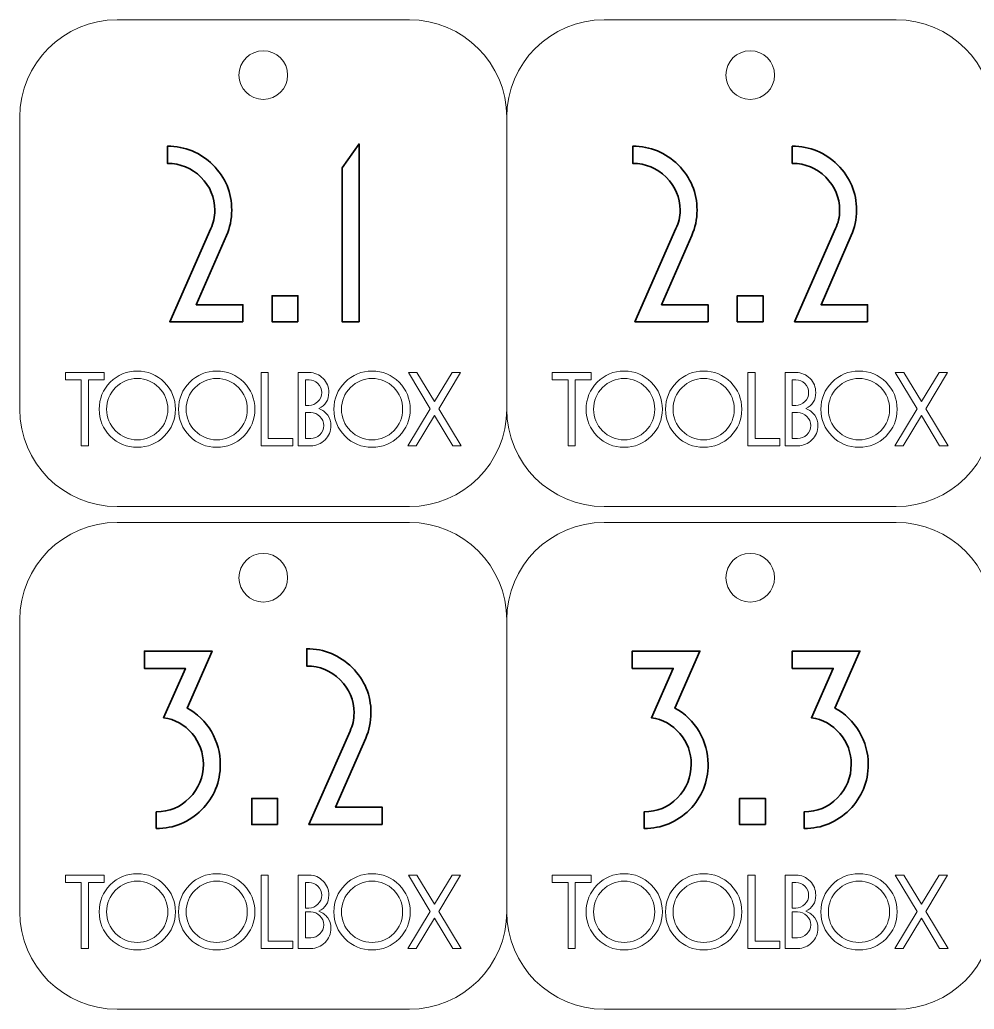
# Model space of a CAD drawing. Header units: inches. Extents: x 269 to 1026, y -294 to 278.
# Drawn here: x 269.5 to 367.5, y -241.7 to -140.1 of the extents above; entities that cross this region are included whole.
import ezdxf

# ---------------------------------------------------------------- set-up
doc = ezdxf.new("R2010")
doc.units = ezdxf.units.IN
doc.header["$MEASUREMENT"] = 0
doc.layers.add('Default', color=7, linetype='Continuous')
doc.layers.add('Livello 3', color=7, linetype='Continuous')

# ---------------------------------------------------------------- blocks, each defined once
blk = doc.blocks.new('block 19')
at = {"layer": 'Livello 3', "color": 7, "lineweight": 35}
for points in [[(304.31, -171.11), (302.57, -171.11), (302.57, -155.28), (304.31, -152.84), (304.31, -171.11)], [(298.02, -171.11), (295.37, -171.11), (295.37, -168.44), (298.02, -168.44), (298.02, -171.11)]]:
    blk.add_lwpolyline(points, dxfattribs=at)
blk.add_open_spline([(292.38, -171.11), (292.38, -171.11), (284.87, -171.11), (284.87, -171.11), (284.87, -171.11), (289.08, -161.52), (289.08, -161.52), (289.35, -160.97), (289.49, -160.34), (289.49, -159.65), (289.49, -158.33), (289.02, -157.2), (288.07, -156.26), (287.12, -155.31), (285.97, -154.84), (284.63, -154.84), (284.63, -154.84), (284.63, -153.07), (284.63, -153.07), (286.45, -153.07), (288.01, -153.71), (289.3, -154.99), (290.59, -156.28), (291.23, -157.83), (291.23, -159.65), (291.23, -160.58), (291.05, -161.45), (290.69, -162.25), (290.69, -162.25), (287.59, -169.35), (287.59, -169.35), (287.59, -169.35), (292.38, -169.35), (292.38, -169.35), (292.38, -169.35), (292.38, -171.11), (292.38, -171.11)], degree=3, knots=[0, 0, 0, 0, 1, 1, 1, 2, 2, 2, 3, 3, 3, 4, 4, 4, 5, 5, 5, 6, 6, 6, 7, 7, 7, 8, 8, 8, 9, 9, 9, 10, 10, 10, 11, 11, 11, 12, 12, 12, 12], dxfattribs=at)
blk = doc.blocks.new('block 18')
at = {"layer": 'Livello 3'}
blk.add_blockref('block 19', (0, 0), dxfattribs=at)
blk = doc.blocks.new('block 21')
at = {"layer": 'Livello 3', "color": 7, "lineweight": 35}
blk.add_lwpolyline([(345.8, -171.11), (343.14, -171.11), (343.14, -168.44), (345.8, -168.44), (345.8, -171.11)], dxfattribs=at)
for points in [[(340.15, -171.11), (340.15, -171.11), (332.64, -171.11), (332.64, -171.11), (332.64, -171.11), (336.85, -161.52), (336.85, -161.52), (337.13, -160.97), (337.27, -160.34), (337.27, -159.65), (337.27, -158.33), (336.79, -157.2), (335.84, -156.26), (334.89, -155.31), (333.75, -154.84), (332.41, -154.84), (332.41, -154.84), (332.41, -153.07), (332.41, -153.07), (334.23, -153.07), (335.78, -153.71), (337.07, -154.99), (338.36, -156.28), (339.01, -157.83), (339.01, -159.65), (339.01, -160.58), (338.83, -161.45), (338.46, -162.25), (338.46, -162.25), (335.37, -169.35), (335.37, -169.35), (335.37, -169.35), (340.15, -169.35), (340.15, -169.35), (340.15, -169.35), (340.15, -171.11), (340.15, -171.11)], [(356.53, -171.11), (356.53, -171.11), (349.02, -171.11), (349.02, -171.11), (349.02, -171.11), (353.23, -161.52), (353.23, -161.52), (353.51, -160.97), (353.65, -160.34), (353.65, -159.65), (353.65, -158.33), (353.17, -157.2), (352.22, -156.26), (351.27, -155.31), (350.13, -154.84), (348.79, -154.84), (348.79, -154.84), (348.79, -153.07), (348.79, -153.07), (350.61, -153.07), (352.16, -153.71), (353.45, -154.99), (354.74, -156.28), (355.39, -157.83), (355.39, -159.65), (355.39, -160.58), (355.21, -161.45), (354.84, -162.25), (354.84, -162.25), (351.75, -169.35), (351.75, -169.35), (351.75, -169.35), (356.53, -169.35), (356.53, -169.35), (356.53, -169.35), (356.53, -171.11), (356.53, -171.11)]]:
    blk.add_open_spline(points, degree=3, knots=[0, 0, 0, 0, 1, 1, 1, 2, 2, 2, 3, 3, 3, 4, 4, 4, 5, 5, 5, 6, 6, 6, 7, 7, 7, 8, 8, 8, 9, 9, 9, 10, 10, 10, 11, 11, 11, 12, 12, 12, 12], dxfattribs=at)
blk = doc.blocks.new('block 20')
at = {"layer": 'Livello 3'}
blk.add_blockref('block 21', (0, 0), dxfattribs=at)
blk = doc.blocks.new('block 27')
at = {"layer": 'Livello 3', "color": 7, "lineweight": 35}
blk.add_lwpolyline([(295.94, -222.74), (293.29, -222.74), (293.29, -220.06), (295.94, -220.06), (295.94, -222.74)], dxfattribs=at)
for points, knots in [([(290.06, -216.55), (290.06, -218.39), (289.42, -219.95), (288.14, -221.23), (286.86, -222.51), (285.31, -223.15), (283.49, -223.15), (283.49, -223.15), (283.49, -221.44), (283.49, -221.44), (284.81, -221.44), (285.95, -220.96), (286.9, -220.01), (287.85, -219.05), (288.32, -217.9), (288.32, -216.55), (288.32, -215.37), (287.93, -214.32), (287.16, -213.4), (286.38, -212.49), (285.41, -211.94), (284.24, -211.77), (284.24, -211.77), (286.48, -206.7), (286.48, -206.7), (286.48, -206.7), (282.26, -206.7), (282.26, -206.7), (282.26, -206.7), (282.26, -204.93), (282.26, -204.93), (282.26, -204.93), (289.22, -204.93), (289.22, -204.93), (289.22, -204.93), (286.64, -210.78), (286.64, -210.78), (287.69, -211.35), (288.53, -212.16), (289.14, -213.2), (289.76, -214.24), (290.06, -215.36), (290.06, -216.55)], [0, 0, 0, 0, 1, 1, 1, 2, 2, 2, 3, 3, 3, 4, 4, 4, 5, 5, 5, 6, 6, 6, 7, 7, 7, 8, 8, 8, 9, 9, 9, 10, 10, 10, 11, 11, 11, 12, 12, 12, 13, 13, 13, 14, 14, 14, 14]), ([(306.68, -222.74), (306.68, -222.74), (299.16, -222.74), (299.16, -222.74), (299.16, -222.74), (303.38, -213.14), (303.38, -213.14), (303.65, -212.59), (303.79, -211.97), (303.79, -211.27), (303.79, -209.95), (303.32, -208.82), (302.37, -207.88), (301.42, -206.93), (300.27, -206.46), (298.93, -206.46), (298.93, -206.46), (298.93, -204.69), (298.93, -204.69), (300.75, -204.69), (302.3, -205.34), (303.6, -206.62), (304.89, -207.9), (305.53, -209.45), (305.53, -211.27), (305.53, -212.21), (305.35, -213.07), (304.99, -213.87), (304.99, -213.87), (301.89, -220.97), (301.89, -220.97), (301.89, -220.97), (306.68, -220.97), (306.68, -220.97), (306.68, -220.97), (306.68, -222.74), (306.68, -222.74)], [0, 0, 0, 0, 1, 1, 1, 2, 2, 2, 3, 3, 3, 4, 4, 4, 5, 5, 5, 6, 6, 6, 7, 7, 7, 8, 8, 8, 9, 9, 9, 10, 10, 10, 11, 11, 11, 12, 12, 12, 12])]:
    blk.add_open_spline(points, degree=3, knots=knots, dxfattribs=at)
blk = doc.blocks.new('block 26')
at = {"layer": 'Livello 3'}
blk.add_blockref('block 27', (0, 0), dxfattribs=at)
blk = doc.blocks.new('block 29')
at = {"layer": 'Livello 3', "color": 7, "lineweight": 35}
blk.add_lwpolyline([(346.03, -222.74), (343.38, -222.74), (343.38, -220.06), (346.03, -220.06), (346.03, -222.74)], dxfattribs=at)
for points in [[(340.15, -216.55), (340.15, -218.39), (339.51, -219.95), (338.23, -221.23), (336.95, -222.51), (335.4, -223.15), (333.58, -223.15), (333.58, -223.15), (333.58, -221.44), (333.58, -221.44), (334.9, -221.44), (336.04, -220.96), (336.99, -220.01), (337.94, -219.05), (338.41, -217.9), (338.41, -216.55), (338.41, -215.37), (338.03, -214.32), (337.25, -213.4), (336.47, -212.49), (335.5, -211.94), (334.33, -211.77), (334.33, -211.77), (336.57, -206.7), (336.57, -206.7), (336.57, -206.7), (332.35, -206.7), (332.35, -206.7), (332.35, -206.7), (332.35, -204.93), (332.35, -204.93), (332.35, -204.93), (339.31, -204.93), (339.31, -204.93), (339.31, -204.93), (336.73, -210.78), (336.73, -210.78), (337.78, -211.35), (338.62, -212.16), (339.23, -213.2), (339.85, -214.24), (340.15, -215.36), (340.15, -216.55)], [(356.59, -216.55), (356.59, -218.39), (355.94, -219.95), (354.66, -221.23), (353.38, -222.51), (351.83, -223.15), (350.01, -223.15), (350.01, -223.15), (350.01, -221.44), (350.01, -221.44), (351.34, -221.44), (352.47, -220.96), (353.42, -220.01), (354.37, -219.05), (354.84, -217.9), (354.84, -216.55), (354.84, -215.37), (354.46, -214.32), (353.68, -213.4), (352.91, -212.49), (351.93, -211.94), (350.76, -211.77), (350.76, -211.77), (353, -206.7), (353, -206.7), (353, -206.7), (348.79, -206.7), (348.79, -206.7), (348.79, -206.7), (348.79, -204.93), (348.79, -204.93), (348.79, -204.93), (355.74, -204.93), (355.74, -204.93), (355.74, -204.93), (353.16, -210.78), (353.16, -210.78), (354.21, -211.35), (355.05, -212.16), (355.66, -213.2), (356.28, -214.24), (356.59, -215.36), (356.59, -216.55)]]:
    blk.add_open_spline(points, degree=3, knots=[0, 0, 0, 0, 1, 1, 1, 2, 2, 2, 3, 3, 3, 4, 4, 4, 5, 5, 5, 6, 6, 6, 7, 7, 7, 8, 8, 8, 9, 9, 9, 10, 10, 10, 11, 11, 11, 12, 12, 12, 13, 13, 13, 14, 14, 14, 14], dxfattribs=at)
blk = doc.blocks.new('block 28')
at = {"layer": 'Livello 3'}
blk.add_blockref('block 29', (0, 0), dxfattribs=at)
blk = doc.blocks.new('block 58')
at = {"layer": 'Default', "color": 240, "lineweight": 9}
blk.add_open_spline([(279.47, -190.09), (279.47, -190.09), (309.47, -190.09), (309.47, -190.09), (314.99, -190.09), (319.47, -185.61), (319.47, -180.09), (319.47, -180.09), (319.47, -150.09), (319.47, -150.09), (319.47, -144.57), (314.99, -140.09), (309.47, -140.09), (309.47, -140.09), (279.47, -140.09), (279.47, -140.09), (273.95, -140.09), (269.47, -144.57), (269.47, -150.09), (269.47, -150.09), (269.47, -180.09), (269.47, -180.09), (269.47, -185.61), (273.95, -190.09), (279.47, -190.09)], degree=3, knots=[0, 0, 0, 0, 1, 1, 1, 2, 2, 2, 3, 3, 3, 4, 4, 4, 5, 5, 5, 6, 6, 6, 7, 7, 7, 8, 8, 8, 8], dxfattribs=at)
blk = doc.blocks.new('block 59')
at = {"layer": 'Default', "color": 240, "lineweight": 9}
blk.add_open_spline([(291.97, -145.77), (291.97, -144.39), (293.09, -143.27), (294.47, -143.27), (295.85, -143.27), (296.97, -144.39), (296.97, -145.77), (296.97, -147.15), (295.85, -148.27), (294.47, -148.27), (293.09, -148.27), (291.97, -147.15), (291.97, -145.77)], degree=3, knots=[0, 0, 0, 0, 1, 1, 1, 2, 2, 2, 3, 3, 3, 4, 4, 4, 4], dxfattribs=at)
blk = doc.blocks.new('block 60')
at = {"layer": 'Default', "color": 7, "lineweight": 5}
blk.add_lwpolyline([(278.15, -177.07), (276.51, -177.07), (276.51, -183.84), (275.77, -183.84), (275.77, -177.07), (274.15, -177.07), (274.15, -176.32), (278.15, -176.32), (278.15, -177.07)], dxfattribs=at)
blk = doc.blocks.new('block 61')
at = {"layer": 'Default', "color": 7, "lineweight": 5}
blk.add_open_spline([(285.45, -180.09), (285.45, -181.16), (285.07, -182.09), (284.3, -182.85), (283.54, -183.62), (282.61, -184), (281.53, -184), (280.45, -184), (279.52, -183.62), (278.76, -182.85), (278, -182.09), (277.62, -181.16), (277.62, -180.09), (277.62, -179), (278, -178.08), (278.76, -177.31), (279.52, -176.55), (280.45, -176.17), (281.53, -176.17), (282.61, -176.17), (283.54, -176.55), (284.3, -177.31), (285.07, -178.08), (285.45, -179), (285.45, -180.09)], degree=3, knots=[0, 0, 0, 0, 1, 1, 1, 2, 2, 2, 3, 3, 3, 4, 4, 4, 5, 5, 5, 6, 6, 6, 7, 7, 7, 8, 8, 8, 8], dxfattribs=at)
blk = doc.blocks.new('block 62')
at = {"layer": 'Default', "color": 7, "lineweight": 5}
blk.add_open_spline([(284.67, -180.09), (284.67, -179.22), (284.37, -178.47), (283.75, -177.86), (283.14, -177.24), (282.4, -176.93), (281.53, -176.93), (280.67, -176.93), (279.93, -177.24), (279.31, -177.86), (278.7, -178.47), (278.39, -179.22), (278.39, -180.09), (278.39, -180.95), (278.7, -181.69), (279.31, -182.31), (279.93, -182.92), (280.67, -183.23), (281.53, -183.23), (282.4, -183.23), (283.14, -182.92), (283.75, -182.31), (284.37, -181.69), (284.67, -180.95), (284.67, -180.09)], degree=3, knots=[0, 0, 0, 0, 1, 1, 1, 2, 2, 2, 3, 3, 3, 4, 4, 4, 5, 5, 5, 6, 6, 6, 7, 7, 7, 8, 8, 8, 8], dxfattribs=at)
blk = doc.blocks.new('block 63')
at = {"layer": 'Default', "color": 7, "lineweight": 5}
blk.add_open_spline([(293.61, -180.09), (293.61, -181.16), (293.23, -182.09), (292.47, -182.85), (291.7, -183.62), (290.78, -184), (289.69, -184), (288.61, -184), (287.68, -183.62), (286.92, -182.85), (286.16, -182.09), (285.78, -181.16), (285.78, -180.09), (285.78, -179), (286.16, -178.08), (286.92, -177.31), (287.68, -176.55), (288.61, -176.17), (289.69, -176.17), (290.78, -176.17), (291.7, -176.55), (292.47, -177.31), (293.23, -178.08), (293.61, -179), (293.61, -180.09)], degree=3, knots=[0, 0, 0, 0, 1, 1, 1, 2, 2, 2, 3, 3, 3, 4, 4, 4, 5, 5, 5, 6, 6, 6, 7, 7, 7, 8, 8, 8, 8], dxfattribs=at)
blk = doc.blocks.new('block 64')
at = {"layer": 'Default', "color": 7, "lineweight": 5}
blk.add_open_spline([(292.83, -180.09), (292.83, -179.22), (292.53, -178.47), (291.92, -177.86), (291.3, -177.24), (290.56, -176.93), (289.69, -176.93), (288.83, -176.93), (288.09, -177.24), (287.47, -177.86), (286.86, -178.47), (286.55, -179.22), (286.55, -180.09), (286.55, -180.95), (286.86, -181.69), (287.47, -182.31), (288.09, -182.92), (288.83, -183.23), (289.69, -183.23), (290.56, -183.23), (291.3, -182.92), (291.92, -182.31), (292.53, -181.69), (292.83, -180.95), (292.83, -180.09)], degree=3, knots=[0, 0, 0, 0, 1, 1, 1, 2, 2, 2, 3, 3, 3, 4, 4, 4, 5, 5, 5, 6, 6, 6, 7, 7, 7, 8, 8, 8, 8], dxfattribs=at)
blk = doc.blocks.new('block 65')
at = {"layer": 'Default', "color": 7, "lineweight": 5}
blk.add_lwpolyline([(297.5, -183.84), (294.24, -183.84), (294.24, -176.32), (294.98, -176.32), (294.98, -183.1), (297.5, -183.1), (297.5, -183.84)], dxfattribs=at)
blk = doc.blocks.new('block 66')
at = {"layer": 'Default', "color": 7, "lineweight": 5}
blk.add_open_spline([(301.42, -181.77), (301.42, -182.34), (301.22, -182.83), (300.81, -183.23), (300.41, -183.64), (299.92, -183.84), (299.35, -183.84), (299.35, -183.84), (298.05, -183.84), (298.05, -183.84), (298.05, -183.84), (298.05, -176.32), (298.05, -176.32), (298.05, -176.32), (299.17, -176.32), (299.17, -176.32), (299.74, -176.32), (300.22, -176.52), (300.61, -176.92), (301.01, -177.33), (301.2, -177.81), (301.2, -178.38), (301.2, -179.14), (300.86, -179.68), (300.18, -180.02), (300.56, -180.16), (300.87, -180.39), (301.09, -180.7), (301.31, -181.01), (301.42, -181.37), (301.42, -181.77)], degree=3, knots=[0, 0, 0, 0, 1, 1, 1, 2, 2, 2, 3, 3, 3, 4, 4, 4, 5, 5, 5, 6, 6, 6, 7, 7, 7, 8, 8, 8, 9, 9, 9, 10, 10, 10, 10], dxfattribs=at)
blk = doc.blocks.new('block 67')
at = {"layer": 'Default', "color": 7, "lineweight": 5}
blk.add_open_spline([(300.47, -178.38), (300.47, -178.03), (300.34, -177.72), (300.08, -177.46), (299.83, -177.2), (299.52, -177.07), (299.17, -177.07), (299.17, -177.07), (298.79, -177.07), (298.79, -177.07), (298.79, -177.07), (298.79, -179.69), (298.79, -179.69), (298.79, -179.69), (299.14, -179.69), (299.14, -179.69), (299.51, -179.69), (299.82, -179.56), (300.08, -179.31), (300.34, -179.05), (300.47, -178.74), (300.47, -178.38)], degree=3, knots=[0, 0, 0, 0, 1, 1, 1, 2, 2, 2, 3, 3, 3, 4, 4, 4, 5, 5, 5, 6, 6, 6, 7, 7, 7, 7], dxfattribs=at)
blk = doc.blocks.new('block 68')
at = {"layer": 'Default', "color": 7, "lineweight": 5}
blk.add_open_spline([(300.69, -181.77), (300.69, -181.4), (300.56, -181.09), (300.29, -180.83), (300.03, -180.57), (299.71, -180.44), (299.34, -180.44), (299.34, -180.44), (298.79, -180.44), (298.79, -180.44), (298.79, -180.44), (298.79, -183.1), (298.79, -183.1), (298.79, -183.1), (299.34, -183.1), (299.34, -183.1), (299.71, -183.1), (300.03, -182.97), (300.29, -182.71), (300.56, -182.45), (300.69, -182.13), (300.69, -181.77)], degree=3, knots=[0, 0, 0, 0, 1, 1, 1, 2, 2, 2, 3, 3, 3, 4, 4, 4, 5, 5, 5, 6, 6, 6, 7, 7, 7, 7], dxfattribs=at)
blk = doc.blocks.new('block 69')
at = {"layer": 'Default', "color": 7, "lineweight": 5}
blk.add_open_spline([(309.56, -180.09), (309.56, -181.16), (309.18, -182.09), (308.42, -182.85), (307.65, -183.62), (306.73, -184), (305.64, -184), (304.56, -184), (303.63, -183.62), (302.87, -182.85), (302.11, -182.09), (301.73, -181.16), (301.73, -180.09), (301.73, -179), (302.11, -178.08), (302.87, -177.31), (303.63, -176.55), (304.56, -176.17), (305.64, -176.17), (306.73, -176.17), (307.65, -176.55), (308.42, -177.31), (309.18, -178.08), (309.56, -179), (309.56, -180.09)], degree=3, knots=[0, 0, 0, 0, 1, 1, 1, 2, 2, 2, 3, 3, 3, 4, 4, 4, 5, 5, 5, 6, 6, 6, 7, 7, 7, 8, 8, 8, 8], dxfattribs=at)
blk = doc.blocks.new('block 70')
at = {"layer": 'Default', "color": 7, "lineweight": 5}
blk.add_open_spline([(308.78, -180.09), (308.78, -179.22), (308.48, -178.47), (307.87, -177.86), (307.25, -177.24), (306.51, -176.93), (305.64, -176.93), (304.78, -176.93), (304.04, -177.24), (303.42, -177.86), (302.81, -178.47), (302.5, -179.22), (302.5, -180.09), (302.5, -180.95), (302.81, -181.69), (303.42, -182.31), (304.04, -182.92), (304.78, -183.23), (305.64, -183.23), (306.51, -183.23), (307.25, -182.92), (307.87, -182.31), (308.48, -181.69), (308.78, -180.95), (308.78, -180.09)], degree=3, knots=[0, 0, 0, 0, 1, 1, 1, 2, 2, 2, 3, 3, 3, 4, 4, 4, 5, 5, 5, 6, 6, 6, 7, 7, 7, 8, 8, 8, 8], dxfattribs=at)
blk = doc.blocks.new('block 71')
at = {"layer": 'Default', "color": 7, "lineweight": 5}
blk.add_lwpolyline([(314.79, -183.84), (313.92, -183.84), (312.06, -180.74), (310.18, -183.84), (309.31, -183.84), (311.62, -180.04), (309.37, -176.32), (310.24, -176.32), (312.05, -179.31), (313.86, -176.32), (314.73, -176.32), (312.49, -180.04), (314.79, -183.84)], dxfattribs=at)
blk = doc.blocks.new('block 72')
at = {"layer": 'Default', "color": 240, "lineweight": 9}
blk.add_open_spline([(329.47, -190.09), (329.47, -190.09), (359.47, -190.09), (359.47, -190.09), (364.99, -190.09), (369.47, -185.61), (369.47, -180.09), (369.47, -180.09), (369.47, -150.09), (369.47, -150.09), (369.47, -144.57), (364.99, -140.09), (359.47, -140.09), (359.47, -140.09), (329.47, -140.09), (329.47, -140.09), (323.95, -140.09), (319.47, -144.57), (319.47, -150.09), (319.47, -150.09), (319.47, -180.09), (319.47, -180.09), (319.47, -185.61), (323.95, -190.09), (329.47, -190.09)], degree=3, knots=[0, 0, 0, 0, 1, 1, 1, 2, 2, 2, 3, 3, 3, 4, 4, 4, 5, 5, 5, 6, 6, 6, 7, 7, 7, 8, 8, 8, 8], dxfattribs=at)
blk = doc.blocks.new('block 73')
at = {"layer": 'Default', "color": 240, "lineweight": 9}
blk.add_open_spline([(341.97, -145.77), (341.97, -144.39), (343.09, -143.27), (344.47, -143.27), (345.85, -143.27), (346.97, -144.39), (346.97, -145.77), (346.97, -147.15), (345.85, -148.27), (344.47, -148.27), (343.09, -148.27), (341.97, -147.15), (341.97, -145.77)], degree=3, knots=[0, 0, 0, 0, 1, 1, 1, 2, 2, 2, 3, 3, 3, 4, 4, 4, 4], dxfattribs=at)
blk = doc.blocks.new('block 74')
at = {"layer": 'Default', "color": 7, "lineweight": 5}
blk.add_lwpolyline([(328.15, -177.07), (326.51, -177.07), (326.51, -183.84), (325.77, -183.84), (325.77, -177.07), (324.15, -177.07), (324.15, -176.32), (328.15, -176.32), (328.15, -177.07)], dxfattribs=at)
blk = doc.blocks.new('block 75')
at = {"layer": 'Default', "color": 7, "lineweight": 5}
blk.add_open_spline([(335.45, -180.09), (335.45, -181.16), (335.07, -182.09), (334.3, -182.85), (333.54, -183.62), (332.61, -184), (331.53, -184), (330.45, -184), (329.52, -183.62), (328.76, -182.85), (328, -182.09), (327.62, -181.16), (327.62, -180.09), (327.62, -179), (328, -178.08), (328.76, -177.31), (329.52, -176.55), (330.45, -176.17), (331.53, -176.17), (332.61, -176.17), (333.54, -176.55), (334.3, -177.31), (335.07, -178.08), (335.45, -179), (335.45, -180.09)], degree=3, knots=[0, 0, 0, 0, 1, 1, 1, 2, 2, 2, 3, 3, 3, 4, 4, 4, 5, 5, 5, 6, 6, 6, 7, 7, 7, 8, 8, 8, 8], dxfattribs=at)
blk = doc.blocks.new('block 76')
at = {"layer": 'Default', "color": 7, "lineweight": 5}
blk.add_open_spline([(334.67, -180.09), (334.67, -179.22), (334.37, -178.47), (333.75, -177.86), (333.14, -177.24), (332.4, -176.93), (331.53, -176.93), (330.67, -176.93), (329.93, -177.24), (329.31, -177.86), (328.7, -178.47), (328.39, -179.22), (328.39, -180.09), (328.39, -180.95), (328.7, -181.69), (329.31, -182.31), (329.93, -182.92), (330.67, -183.23), (331.53, -183.23), (332.4, -183.23), (333.14, -182.92), (333.75, -182.31), (334.37, -181.69), (334.67, -180.95), (334.67, -180.09)], degree=3, knots=[0, 0, 0, 0, 1, 1, 1, 2, 2, 2, 3, 3, 3, 4, 4, 4, 5, 5, 5, 6, 6, 6, 7, 7, 7, 8, 8, 8, 8], dxfattribs=at)
blk = doc.blocks.new('block 77')
at = {"layer": 'Default', "color": 7, "lineweight": 5}
blk.add_open_spline([(343.61, -180.09), (343.61, -181.16), (343.23, -182.09), (342.47, -182.85), (341.7, -183.62), (340.78, -184), (339.69, -184), (338.61, -184), (337.68, -183.62), (336.92, -182.85), (336.16, -182.09), (335.78, -181.16), (335.78, -180.09), (335.78, -179), (336.16, -178.08), (336.92, -177.31), (337.68, -176.55), (338.61, -176.17), (339.69, -176.17), (340.78, -176.17), (341.7, -176.55), (342.47, -177.31), (343.23, -178.08), (343.61, -179), (343.61, -180.09)], degree=3, knots=[0, 0, 0, 0, 1, 1, 1, 2, 2, 2, 3, 3, 3, 4, 4, 4, 5, 5, 5, 6, 6, 6, 7, 7, 7, 8, 8, 8, 8], dxfattribs=at)
blk = doc.blocks.new('block 78')
at = {"layer": 'Default', "color": 7, "lineweight": 5}
blk.add_open_spline([(342.83, -180.09), (342.83, -179.22), (342.53, -178.47), (341.92, -177.86), (341.3, -177.24), (340.56, -176.93), (339.69, -176.93), (338.83, -176.93), (338.09, -177.24), (337.47, -177.86), (336.86, -178.47), (336.55, -179.22), (336.55, -180.09), (336.55, -180.95), (336.86, -181.69), (337.47, -182.31), (338.09, -182.92), (338.83, -183.23), (339.69, -183.23), (340.56, -183.23), (341.3, -182.92), (341.92, -182.31), (342.53, -181.69), (342.83, -180.95), (342.83, -180.09)], degree=3, knots=[0, 0, 0, 0, 1, 1, 1, 2, 2, 2, 3, 3, 3, 4, 4, 4, 5, 5, 5, 6, 6, 6, 7, 7, 7, 8, 8, 8, 8], dxfattribs=at)
blk = doc.blocks.new('block 79')
at = {"layer": 'Default', "color": 7, "lineweight": 5}
blk.add_lwpolyline([(347.5, -183.84), (344.24, -183.84), (344.24, -176.32), (344.98, -176.32), (344.98, -183.1), (347.5, -183.1), (347.5, -183.84)], dxfattribs=at)
blk = doc.blocks.new('block 80')
at = {"layer": 'Default', "color": 7, "lineweight": 5}
blk.add_open_spline([(351.42, -181.77), (351.42, -182.34), (351.22, -182.83), (350.81, -183.23), (350.41, -183.64), (349.92, -183.84), (349.35, -183.84), (349.35, -183.84), (348.05, -183.84), (348.05, -183.84), (348.05, -183.84), (348.05, -176.32), (348.05, -176.32), (348.05, -176.32), (349.17, -176.32), (349.17, -176.32), (349.74, -176.32), (350.22, -176.52), (350.61, -176.92), (351.01, -177.33), (351.2, -177.81), (351.2, -178.38), (351.2, -179.14), (350.86, -179.68), (350.18, -180.02), (350.56, -180.16), (350.87, -180.39), (351.09, -180.7), (351.31, -181.01), (351.42, -181.37), (351.42, -181.77)], degree=3, knots=[0, 0, 0, 0, 1, 1, 1, 2, 2, 2, 3, 3, 3, 4, 4, 4, 5, 5, 5, 6, 6, 6, 7, 7, 7, 8, 8, 8, 9, 9, 9, 10, 10, 10, 10], dxfattribs=at)
blk = doc.blocks.new('block 81')
at = {"layer": 'Default', "color": 7, "lineweight": 5}
blk.add_open_spline([(350.47, -178.38), (350.47, -178.03), (350.34, -177.72), (350.08, -177.46), (349.83, -177.2), (349.52, -177.07), (349.17, -177.07), (349.17, -177.07), (348.79, -177.07), (348.79, -177.07), (348.79, -177.07), (348.79, -179.69), (348.79, -179.69), (348.79, -179.69), (349.14, -179.69), (349.14, -179.69), (349.51, -179.69), (349.82, -179.56), (350.08, -179.31), (350.34, -179.05), (350.47, -178.74), (350.47, -178.38)], degree=3, knots=[0, 0, 0, 0, 1, 1, 1, 2, 2, 2, 3, 3, 3, 4, 4, 4, 5, 5, 5, 6, 6, 6, 7, 7, 7, 7], dxfattribs=at)
blk = doc.blocks.new('block 82')
at = {"layer": 'Default', "color": 7, "lineweight": 5}
blk.add_open_spline([(350.69, -181.77), (350.69, -181.4), (350.56, -181.09), (350.29, -180.83), (350.03, -180.57), (349.71, -180.44), (349.34, -180.44), (349.34, -180.44), (348.79, -180.44), (348.79, -180.44), (348.79, -180.44), (348.79, -183.1), (348.79, -183.1), (348.79, -183.1), (349.34, -183.1), (349.34, -183.1), (349.71, -183.1), (350.03, -182.97), (350.29, -182.71), (350.56, -182.45), (350.69, -182.13), (350.69, -181.77)], degree=3, knots=[0, 0, 0, 0, 1, 1, 1, 2, 2, 2, 3, 3, 3, 4, 4, 4, 5, 5, 5, 6, 6, 6, 7, 7, 7, 7], dxfattribs=at)
blk = doc.blocks.new('block 83')
at = {"layer": 'Default', "color": 7, "lineweight": 5}
blk.add_open_spline([(359.56, -180.09), (359.56, -181.16), (359.18, -182.09), (358.42, -182.85), (357.65, -183.62), (356.73, -184), (355.64, -184), (354.56, -184), (353.63, -183.62), (352.87, -182.85), (352.11, -182.09), (351.73, -181.16), (351.73, -180.09), (351.73, -179), (352.11, -178.08), (352.87, -177.31), (353.63, -176.55), (354.56, -176.17), (355.64, -176.17), (356.73, -176.17), (357.65, -176.55), (358.42, -177.31), (359.18, -178.08), (359.56, -179), (359.56, -180.09)], degree=3, knots=[0, 0, 0, 0, 1, 1, 1, 2, 2, 2, 3, 3, 3, 4, 4, 4, 5, 5, 5, 6, 6, 6, 7, 7, 7, 8, 8, 8, 8], dxfattribs=at)
blk = doc.blocks.new('block 84')
at = {"layer": 'Default', "color": 7, "lineweight": 5}
blk.add_open_spline([(358.78, -180.09), (358.78, -179.22), (358.48, -178.47), (357.87, -177.86), (357.25, -177.24), (356.51, -176.93), (355.64, -176.93), (354.78, -176.93), (354.04, -177.24), (353.42, -177.86), (352.81, -178.47), (352.5, -179.22), (352.5, -180.09), (352.5, -180.95), (352.81, -181.69), (353.42, -182.31), (354.04, -182.92), (354.78, -183.23), (355.64, -183.23), (356.51, -183.23), (357.25, -182.92), (357.87, -182.31), (358.48, -181.69), (358.78, -180.95), (358.78, -180.09)], degree=3, knots=[0, 0, 0, 0, 1, 1, 1, 2, 2, 2, 3, 3, 3, 4, 4, 4, 5, 5, 5, 6, 6, 6, 7, 7, 7, 8, 8, 8, 8], dxfattribs=at)
blk = doc.blocks.new('block 85')
at = {"layer": 'Default', "color": 7, "lineweight": 5}
blk.add_lwpolyline([(364.79, -183.84), (363.92, -183.84), (362.06, -180.74), (360.18, -183.84), (359.31, -183.84), (361.62, -180.04), (359.37, -176.32), (360.24, -176.32), (362.05, -179.31), (363.86, -176.32), (364.73, -176.32), (362.49, -180.04), (364.79, -183.84)], dxfattribs=at)
blk = doc.blocks.new('block 118')
at = {"layer": 'Default', "color": 240, "lineweight": 9}
blk.add_open_spline([(279.47, -241.71), (279.47, -241.71), (309.47, -241.71), (309.47, -241.71), (314.99, -241.71), (319.47, -237.23), (319.47, -231.71), (319.47, -231.71), (319.47, -201.71), (319.47, -201.71), (319.47, -196.19), (314.99, -191.71), (309.47, -191.71), (309.47, -191.71), (279.47, -191.71), (279.47, -191.71), (273.95, -191.71), (269.47, -196.19), (269.47, -201.71), (269.47, -201.71), (269.47, -231.71), (269.47, -231.71), (269.47, -237.23), (273.95, -241.71), (279.47, -241.71)], degree=3, knots=[0, 0, 0, 0, 1, 1, 1, 2, 2, 2, 3, 3, 3, 4, 4, 4, 5, 5, 5, 6, 6, 6, 7, 7, 7, 8, 8, 8, 8], dxfattribs=at)
blk = doc.blocks.new('block 119')
at = {"layer": 'Default', "color": 240, "lineweight": 9}
blk.add_open_spline([(291.97, -197.39), (291.97, -196.01), (293.09, -194.89), (294.47, -194.89), (295.85, -194.89), (296.97, -196.01), (296.97, -197.39), (296.97, -198.77), (295.85, -199.89), (294.47, -199.89), (293.09, -199.89), (291.97, -198.77), (291.97, -197.39)], degree=3, knots=[0, 0, 0, 0, 1, 1, 1, 2, 2, 2, 3, 3, 3, 4, 4, 4, 4], dxfattribs=at)
blk = doc.blocks.new('block 120')
at = {"layer": 'Default', "color": 7, "lineweight": 5}
blk.add_lwpolyline([(278.15, -228.69), (276.51, -228.69), (276.51, -235.47), (275.77, -235.47), (275.77, -228.69), (274.15, -228.69), (274.15, -227.94), (278.15, -227.94), (278.15, -228.69)], dxfattribs=at)
blk = doc.blocks.new('block 121')
at = {"layer": 'Default', "color": 7, "lineweight": 5}
blk.add_open_spline([(285.45, -231.71), (285.45, -232.79), (285.07, -233.71), (284.3, -234.47), (283.54, -235.24), (282.61, -235.62), (281.53, -235.62), (280.45, -235.62), (279.52, -235.24), (278.76, -234.47), (278, -233.71), (277.62, -232.79), (277.62, -231.71), (277.62, -230.63), (278, -229.7), (278.76, -228.94), (279.52, -228.17), (280.45, -227.79), (281.53, -227.79), (282.61, -227.79), (283.54, -228.17), (284.3, -228.94), (285.07, -229.7), (285.45, -230.63), (285.45, -231.71)], degree=3, knots=[0, 0, 0, 0, 1, 1, 1, 2, 2, 2, 3, 3, 3, 4, 4, 4, 5, 5, 5, 6, 6, 6, 7, 7, 7, 8, 8, 8, 8], dxfattribs=at)
blk = doc.blocks.new('block 122')
at = {"layer": 'Default', "color": 7, "lineweight": 5}
blk.add_open_spline([(284.67, -231.71), (284.67, -230.84), (284.37, -230.1), (283.75, -229.48), (283.14, -228.87), (282.4, -228.56), (281.53, -228.56), (280.67, -228.56), (279.93, -228.87), (279.31, -229.48), (278.7, -230.1), (278.39, -230.84), (278.39, -231.71), (278.39, -232.57), (278.7, -233.31), (279.31, -233.93), (279.93, -234.54), (280.67, -234.85), (281.53, -234.85), (282.4, -234.85), (283.14, -234.54), (283.75, -233.93), (284.37, -233.31), (284.67, -232.57), (284.67, -231.71)], degree=3, knots=[0, 0, 0, 0, 1, 1, 1, 2, 2, 2, 3, 3, 3, 4, 4, 4, 5, 5, 5, 6, 6, 6, 7, 7, 7, 8, 8, 8, 8], dxfattribs=at)
blk = doc.blocks.new('block 123')
at = {"layer": 'Default', "color": 7, "lineweight": 5}
blk.add_open_spline([(293.61, -231.71), (293.61, -232.79), (293.23, -233.71), (292.47, -234.47), (291.7, -235.24), (290.78, -235.62), (289.69, -235.62), (288.61, -235.62), (287.68, -235.24), (286.92, -234.47), (286.16, -233.71), (285.78, -232.79), (285.78, -231.71), (285.78, -230.63), (286.16, -229.7), (286.92, -228.94), (287.68, -228.17), (288.61, -227.79), (289.69, -227.79), (290.78, -227.79), (291.7, -228.17), (292.47, -228.94), (293.23, -229.7), (293.61, -230.63), (293.61, -231.71)], degree=3, knots=[0, 0, 0, 0, 1, 1, 1, 2, 2, 2, 3, 3, 3, 4, 4, 4, 5, 5, 5, 6, 6, 6, 7, 7, 7, 8, 8, 8, 8], dxfattribs=at)
blk = doc.blocks.new('block 124')
at = {"layer": 'Default', "color": 7, "lineweight": 5}
blk.add_open_spline([(292.83, -231.71), (292.83, -230.84), (292.53, -230.1), (291.92, -229.48), (291.3, -228.87), (290.56, -228.56), (289.69, -228.56), (288.83, -228.56), (288.09, -228.87), (287.47, -229.48), (286.86, -230.1), (286.55, -230.84), (286.55, -231.71), (286.55, -232.57), (286.86, -233.31), (287.47, -233.93), (288.09, -234.54), (288.83, -234.85), (289.69, -234.85), (290.56, -234.85), (291.3, -234.54), (291.92, -233.93), (292.53, -233.31), (292.83, -232.57), (292.83, -231.71)], degree=3, knots=[0, 0, 0, 0, 1, 1, 1, 2, 2, 2, 3, 3, 3, 4, 4, 4, 5, 5, 5, 6, 6, 6, 7, 7, 7, 8, 8, 8, 8], dxfattribs=at)
blk = doc.blocks.new('block 125')
at = {"layer": 'Default', "color": 7, "lineweight": 5}
blk.add_lwpolyline([(297.5, -235.47), (294.24, -235.47), (294.24, -227.94), (294.98, -227.94), (294.98, -234.72), (297.5, -234.72), (297.5, -235.47)], dxfattribs=at)
blk = doc.blocks.new('block 126')
at = {"layer": 'Default', "color": 7, "lineweight": 5}
blk.add_open_spline([(301.42, -233.39), (301.42, -233.96), (301.22, -234.45), (300.81, -234.86), (300.41, -235.26), (299.92, -235.47), (299.35, -235.47), (299.35, -235.47), (298.05, -235.47), (298.05, -235.47), (298.05, -235.47), (298.05, -227.94), (298.05, -227.94), (298.05, -227.94), (299.17, -227.94), (299.17, -227.94), (299.74, -227.94), (300.22, -228.14), (300.61, -228.55), (301.01, -228.95), (301.2, -229.44), (301.2, -230.01), (301.2, -230.76), (300.86, -231.31), (300.18, -231.64), (300.56, -231.78), (300.87, -232.01), (301.09, -232.32), (301.31, -232.63), (301.42, -232.99), (301.42, -233.39)], degree=3, knots=[0, 0, 0, 0, 1, 1, 1, 2, 2, 2, 3, 3, 3, 4, 4, 4, 5, 5, 5, 6, 6, 6, 7, 7, 7, 8, 8, 8, 9, 9, 9, 10, 10, 10, 10], dxfattribs=at)
blk = doc.blocks.new('block 127')
at = {"layer": 'Default', "color": 7, "lineweight": 5}
blk.add_open_spline([(300.47, -230.01), (300.47, -229.65), (300.34, -229.34), (300.08, -229.08), (299.83, -228.82), (299.52, -228.69), (299.17, -228.69), (299.17, -228.69), (298.79, -228.69), (298.79, -228.69), (298.79, -228.69), (298.79, -231.32), (298.79, -231.32), (298.79, -231.32), (299.14, -231.32), (299.14, -231.32), (299.51, -231.32), (299.82, -231.19), (300.08, -230.93), (300.34, -230.67), (300.47, -230.37), (300.47, -230.01)], degree=3, knots=[0, 0, 0, 0, 1, 1, 1, 2, 2, 2, 3, 3, 3, 4, 4, 4, 5, 5, 5, 6, 6, 6, 7, 7, 7, 7], dxfattribs=at)
blk = doc.blocks.new('block 128')
at = {"layer": 'Default', "color": 7, "lineweight": 5}
blk.add_open_spline([(300.69, -233.04), (300.69, -232.68), (300.56, -232.37), (300.29, -232.11), (300.03, -231.85), (299.71, -231.72), (299.34, -231.72), (299.34, -231.72), (298.79, -231.72), (298.79, -231.72), (298.79, -231.72), (298.79, -234.37), (298.79, -234.37), (298.79, -234.37), (299.34, -234.37), (299.34, -234.37), (299.71, -234.37), (300.03, -234.24), (300.29, -233.98), (300.56, -233.72), (300.69, -233.41), (300.69, -233.04)], degree=3, knots=[0, 0, 0, 0, 1, 1, 1, 2, 2, 2, 3, 3, 3, 4, 4, 4, 5, 5, 5, 6, 6, 6, 7, 7, 7, 7], dxfattribs=at)
blk = doc.blocks.new('block 129')
at = {"layer": 'Default', "color": 7, "lineweight": 5}
blk.add_open_spline([(309.56, -231.71), (309.56, -232.79), (309.18, -233.71), (308.42, -234.47), (307.65, -235.24), (306.73, -235.62), (305.64, -235.62), (304.56, -235.62), (303.63, -235.24), (302.87, -234.47), (302.11, -233.71), (301.73, -232.79), (301.73, -231.71), (301.73, -230.63), (302.11, -229.7), (302.87, -228.94), (303.63, -228.17), (304.56, -227.79), (305.64, -227.79), (306.73, -227.79), (307.65, -228.17), (308.42, -228.94), (309.18, -229.7), (309.56, -230.63), (309.56, -231.71)], degree=3, knots=[0, 0, 0, 0, 1, 1, 1, 2, 2, 2, 3, 3, 3, 4, 4, 4, 5, 5, 5, 6, 6, 6, 7, 7, 7, 8, 8, 8, 8], dxfattribs=at)
blk = doc.blocks.new('block 130')
at = {"layer": 'Default', "color": 7, "lineweight": 5}
blk.add_open_spline([(308.78, -231.71), (308.78, -230.84), (308.48, -230.1), (307.87, -229.48), (307.25, -228.87), (306.51, -228.56), (305.64, -228.56), (304.78, -228.56), (304.04, -228.87), (303.42, -229.48), (302.81, -230.1), (302.5, -230.84), (302.5, -231.71), (302.5, -232.57), (302.81, -233.31), (303.42, -233.93), (304.04, -234.54), (304.78, -234.85), (305.64, -234.85), (306.51, -234.85), (307.25, -234.54), (307.87, -233.93), (308.48, -233.31), (308.78, -232.57), (308.78, -231.71)], degree=3, knots=[0, 0, 0, 0, 1, 1, 1, 2, 2, 2, 3, 3, 3, 4, 4, 4, 5, 5, 5, 6, 6, 6, 7, 7, 7, 8, 8, 8, 8], dxfattribs=at)
blk = doc.blocks.new('block 131')
at = {"layer": 'Default', "color": 7, "lineweight": 5}
blk.add_lwpolyline([(314.79, -235.47), (313.92, -235.47), (312.06, -232.37), (310.18, -235.47), (309.31, -235.47), (311.62, -231.67), (309.37, -227.94), (310.24, -227.94), (312.05, -230.93), (313.86, -227.94), (314.73, -227.94), (312.49, -231.67), (314.79, -235.47)], dxfattribs=at)
blk = doc.blocks.new('block 132')
at = {"layer": 'Default', "color": 240, "lineweight": 9}
blk.add_open_spline([(329.47, -241.71), (329.47, -241.71), (359.47, -241.71), (359.47, -241.71), (364.99, -241.71), (369.47, -237.23), (369.47, -231.71), (369.47, -231.71), (369.47, -201.71), (369.47, -201.71), (369.47, -196.19), (364.99, -191.71), (359.47, -191.71), (359.47, -191.71), (329.47, -191.71), (329.47, -191.71), (323.95, -191.71), (319.47, -196.19), (319.47, -201.71), (319.47, -201.71), (319.47, -231.71), (319.47, -231.71), (319.47, -237.23), (323.95, -241.71), (329.47, -241.71)], degree=3, knots=[0, 0, 0, 0, 1, 1, 1, 2, 2, 2, 3, 3, 3, 4, 4, 4, 5, 5, 5, 6, 6, 6, 7, 7, 7, 8, 8, 8, 8], dxfattribs=at)
blk = doc.blocks.new('block 133')
at = {"layer": 'Default', "color": 240, "lineweight": 9}
blk.add_open_spline([(341.97, -197.39), (341.97, -196.01), (343.09, -194.89), (344.47, -194.89), (345.85, -194.89), (346.97, -196.01), (346.97, -197.39), (346.97, -198.77), (345.85, -199.89), (344.47, -199.89), (343.09, -199.89), (341.97, -198.77), (341.97, -197.39)], degree=3, knots=[0, 0, 0, 0, 1, 1, 1, 2, 2, 2, 3, 3, 3, 4, 4, 4, 4], dxfattribs=at)
blk = doc.blocks.new('block 134')
at = {"layer": 'Default', "color": 7, "lineweight": 5}
blk.add_lwpolyline([(328.15, -228.69), (326.51, -228.69), (326.51, -235.47), (325.77, -235.47), (325.77, -228.69), (324.15, -228.69), (324.15, -227.94), (328.15, -227.94), (328.15, -228.69)], dxfattribs=at)
blk = doc.blocks.new('block 135')
at = {"layer": 'Default', "color": 7, "lineweight": 5}
blk.add_open_spline([(335.45, -231.71), (335.45, -232.79), (335.07, -233.71), (334.3, -234.47), (333.54, -235.24), (332.61, -235.62), (331.53, -235.62), (330.45, -235.62), (329.52, -235.24), (328.76, -234.47), (328, -233.71), (327.62, -232.79), (327.62, -231.71), (327.62, -230.63), (328, -229.7), (328.76, -228.94), (329.52, -228.17), (330.45, -227.79), (331.53, -227.79), (332.61, -227.79), (333.54, -228.17), (334.3, -228.94), (335.07, -229.7), (335.45, -230.63), (335.45, -231.71)], degree=3, knots=[0, 0, 0, 0, 1, 1, 1, 2, 2, 2, 3, 3, 3, 4, 4, 4, 5, 5, 5, 6, 6, 6, 7, 7, 7, 8, 8, 8, 8], dxfattribs=at)
blk = doc.blocks.new('block 136')
at = {"layer": 'Default', "color": 7, "lineweight": 5}
blk.add_open_spline([(334.67, -231.71), (334.67, -230.84), (334.37, -230.1), (333.75, -229.48), (333.14, -228.87), (332.4, -228.56), (331.53, -228.56), (330.67, -228.56), (329.93, -228.87), (329.31, -229.48), (328.7, -230.1), (328.39, -230.84), (328.39, -231.71), (328.39, -232.57), (328.7, -233.31), (329.31, -233.93), (329.93, -234.54), (330.67, -234.85), (331.53, -234.85), (332.4, -234.85), (333.14, -234.54), (333.75, -233.93), (334.37, -233.31), (334.67, -232.57), (334.67, -231.71)], degree=3, knots=[0, 0, 0, 0, 1, 1, 1, 2, 2, 2, 3, 3, 3, 4, 4, 4, 5, 5, 5, 6, 6, 6, 7, 7, 7, 8, 8, 8, 8], dxfattribs=at)
blk = doc.blocks.new('block 137')
at = {"layer": 'Default', "color": 7, "lineweight": 5}
blk.add_open_spline([(343.61, -231.71), (343.61, -232.79), (343.23, -233.71), (342.47, -234.47), (341.7, -235.24), (340.78, -235.62), (339.69, -235.62), (338.61, -235.62), (337.68, -235.24), (336.92, -234.47), (336.16, -233.71), (335.78, -232.79), (335.78, -231.71), (335.78, -230.63), (336.16, -229.7), (336.92, -228.94), (337.68, -228.17), (338.61, -227.79), (339.69, -227.79), (340.78, -227.79), (341.7, -228.17), (342.47, -228.94), (343.23, -229.7), (343.61, -230.63), (343.61, -231.71)], degree=3, knots=[0, 0, 0, 0, 1, 1, 1, 2, 2, 2, 3, 3, 3, 4, 4, 4, 5, 5, 5, 6, 6, 6, 7, 7, 7, 8, 8, 8, 8], dxfattribs=at)
blk = doc.blocks.new('block 138')
at = {"layer": 'Default', "color": 7, "lineweight": 5}
blk.add_open_spline([(342.83, -231.71), (342.83, -230.84), (342.53, -230.1), (341.92, -229.48), (341.3, -228.87), (340.56, -228.56), (339.69, -228.56), (338.83, -228.56), (338.09, -228.87), (337.47, -229.48), (336.86, -230.1), (336.55, -230.84), (336.55, -231.71), (336.55, -232.57), (336.86, -233.31), (337.47, -233.93), (338.09, -234.54), (338.83, -234.85), (339.69, -234.85), (340.56, -234.85), (341.3, -234.54), (341.92, -233.93), (342.53, -233.31), (342.83, -232.57), (342.83, -231.71)], degree=3, knots=[0, 0, 0, 0, 1, 1, 1, 2, 2, 2, 3, 3, 3, 4, 4, 4, 5, 5, 5, 6, 6, 6, 7, 7, 7, 8, 8, 8, 8], dxfattribs=at)
blk = doc.blocks.new('block 139')
at = {"layer": 'Default', "color": 7, "lineweight": 5}
blk.add_lwpolyline([(347.5, -235.47), (344.24, -235.47), (344.24, -227.94), (344.98, -227.94), (344.98, -234.72), (347.5, -234.72), (347.5, -235.47)], dxfattribs=at)
blk = doc.blocks.new('block 140')
at = {"layer": 'Default', "color": 7, "lineweight": 5}
blk.add_open_spline([(351.42, -233.39), (351.42, -233.96), (351.22, -234.45), (350.81, -234.86), (350.41, -235.26), (349.92, -235.47), (349.35, -235.47), (349.35, -235.47), (348.05, -235.47), (348.05, -235.47), (348.05, -235.47), (348.05, -227.94), (348.05, -227.94), (348.05, -227.94), (349.17, -227.94), (349.17, -227.94), (349.74, -227.94), (350.22, -228.14), (350.61, -228.55), (351.01, -228.95), (351.2, -229.44), (351.2, -230.01), (351.2, -230.76), (350.86, -231.31), (350.18, -231.64), (350.56, -231.78), (350.87, -232.01), (351.09, -232.32), (351.31, -232.63), (351.42, -232.99), (351.42, -233.39)], degree=3, knots=[0, 0, 0, 0, 1, 1, 1, 2, 2, 2, 3, 3, 3, 4, 4, 4, 5, 5, 5, 6, 6, 6, 7, 7, 7, 8, 8, 8, 9, 9, 9, 10, 10, 10, 10], dxfattribs=at)
blk = doc.blocks.new('block 141')
at = {"layer": 'Default', "color": 7, "lineweight": 5}
blk.add_open_spline([(350.47, -230.01), (350.47, -229.65), (350.34, -229.34), (350.08, -229.08), (349.83, -228.82), (349.52, -228.69), (349.17, -228.69), (349.17, -228.69), (348.79, -228.69), (348.79, -228.69), (348.79, -228.69), (348.79, -231.32), (348.79, -231.32), (348.79, -231.32), (349.14, -231.32), (349.14, -231.32), (349.51, -231.32), (349.82, -231.19), (350.08, -230.93), (350.34, -230.67), (350.47, -230.37), (350.47, -230.01)], degree=3, knots=[0, 0, 0, 0, 1, 1, 1, 2, 2, 2, 3, 3, 3, 4, 4, 4, 5, 5, 5, 6, 6, 6, 7, 7, 7, 7], dxfattribs=at)
blk = doc.blocks.new('block 142')
at = {"layer": 'Default', "color": 7, "lineweight": 5}
blk.add_open_spline([(350.69, -233.04), (350.69, -232.68), (350.56, -232.37), (350.29, -232.11), (350.03, -231.85), (349.71, -231.72), (349.34, -231.72), (349.34, -231.72), (348.79, -231.72), (348.79, -231.72), (348.79, -231.72), (348.79, -234.37), (348.79, -234.37), (348.79, -234.37), (349.34, -234.37), (349.34, -234.37), (349.71, -234.37), (350.03, -234.24), (350.29, -233.98), (350.56, -233.72), (350.69, -233.41), (350.69, -233.04)], degree=3, knots=[0, 0, 0, 0, 1, 1, 1, 2, 2, 2, 3, 3, 3, 4, 4, 4, 5, 5, 5, 6, 6, 6, 7, 7, 7, 7], dxfattribs=at)
blk = doc.blocks.new('block 143')
at = {"layer": 'Default', "color": 7, "lineweight": 5}
blk.add_open_spline([(359.56, -231.71), (359.56, -232.79), (359.18, -233.71), (358.42, -234.47), (357.65, -235.24), (356.73, -235.62), (355.64, -235.62), (354.56, -235.62), (353.63, -235.24), (352.87, -234.47), (352.11, -233.71), (351.73, -232.79), (351.73, -231.71), (351.73, -230.63), (352.11, -229.7), (352.87, -228.94), (353.63, -228.17), (354.56, -227.79), (355.64, -227.79), (356.73, -227.79), (357.65, -228.17), (358.42, -228.94), (359.18, -229.7), (359.56, -230.63), (359.56, -231.71)], degree=3, knots=[0, 0, 0, 0, 1, 1, 1, 2, 2, 2, 3, 3, 3, 4, 4, 4, 5, 5, 5, 6, 6, 6, 7, 7, 7, 8, 8, 8, 8], dxfattribs=at)
blk = doc.blocks.new('block 144')
at = {"layer": 'Default', "color": 7, "lineweight": 5}
blk.add_open_spline([(358.78, -231.71), (358.78, -230.84), (358.48, -230.1), (357.87, -229.48), (357.25, -228.87), (356.51, -228.56), (355.64, -228.56), (354.78, -228.56), (354.04, -228.87), (353.42, -229.48), (352.81, -230.1), (352.5, -230.84), (352.5, -231.71), (352.5, -232.57), (352.81, -233.31), (353.42, -233.93), (354.04, -234.54), (354.78, -234.85), (355.64, -234.85), (356.51, -234.85), (357.25, -234.54), (357.87, -233.93), (358.48, -233.31), (358.78, -232.57), (358.78, -231.71)], degree=3, knots=[0, 0, 0, 0, 1, 1, 1, 2, 2, 2, 3, 3, 3, 4, 4, 4, 5, 5, 5, 6, 6, 6, 7, 7, 7, 8, 8, 8, 8], dxfattribs=at)
blk = doc.blocks.new('block 145')
at = {"layer": 'Default', "color": 7, "lineweight": 5}
blk.add_lwpolyline([(364.79, -235.47), (363.92, -235.47), (362.06, -232.37), (360.18, -235.47), (359.31, -235.47), (361.62, -231.67), (359.37, -227.94), (360.24, -227.94), (362.05, -230.93), (363.86, -227.94), (364.73, -227.94), (362.49, -231.67), (364.79, -235.47)], dxfattribs=at)

msp = doc.modelspace()

# ---------------------------------------------------------------- block references
at = {"layer": 'Default'}
for name in ['block 58', 'block 72', 'block 59', 'block 73', 'block 60', 'block 61', 'block 63', 'block 65', 'block 66', 'block 69', 'block 71', 'block 74', 'block 75', 'block 77', 'block 79', 'block 80', 'block 83', 'block 85', 'block 62', 'block 64', 'block 67', 'block 70', 'block 76', 'block 78', 'block 81', 'block 84', 'block 68', 'block 82', 'block 118', 'block 132', 'block 119', 'block 133', 'block 120', 'block 121', 'block 122', 'block 123', 'block 124', 'block 125', 'block 126', 'block 129', 'block 130', 'block 131', 'block 134', 'block 135', 'block 136', 'block 137', 'block 138', 'block 139', 'block 140', 'block 143', 'block 144', 'block 145', 'block 127', 'block 141', 'block 128', 'block 142']:
    msp.add_blockref(name, (0, 0), dxfattribs=at)
at = {"layer": 'Livello 3'}
for name in ['block 18', 'block 20', 'block 26', 'block 28']:
    msp.add_blockref(name, (0, 0), dxfattribs=at)

doc.saveas('drawing.dxf')
